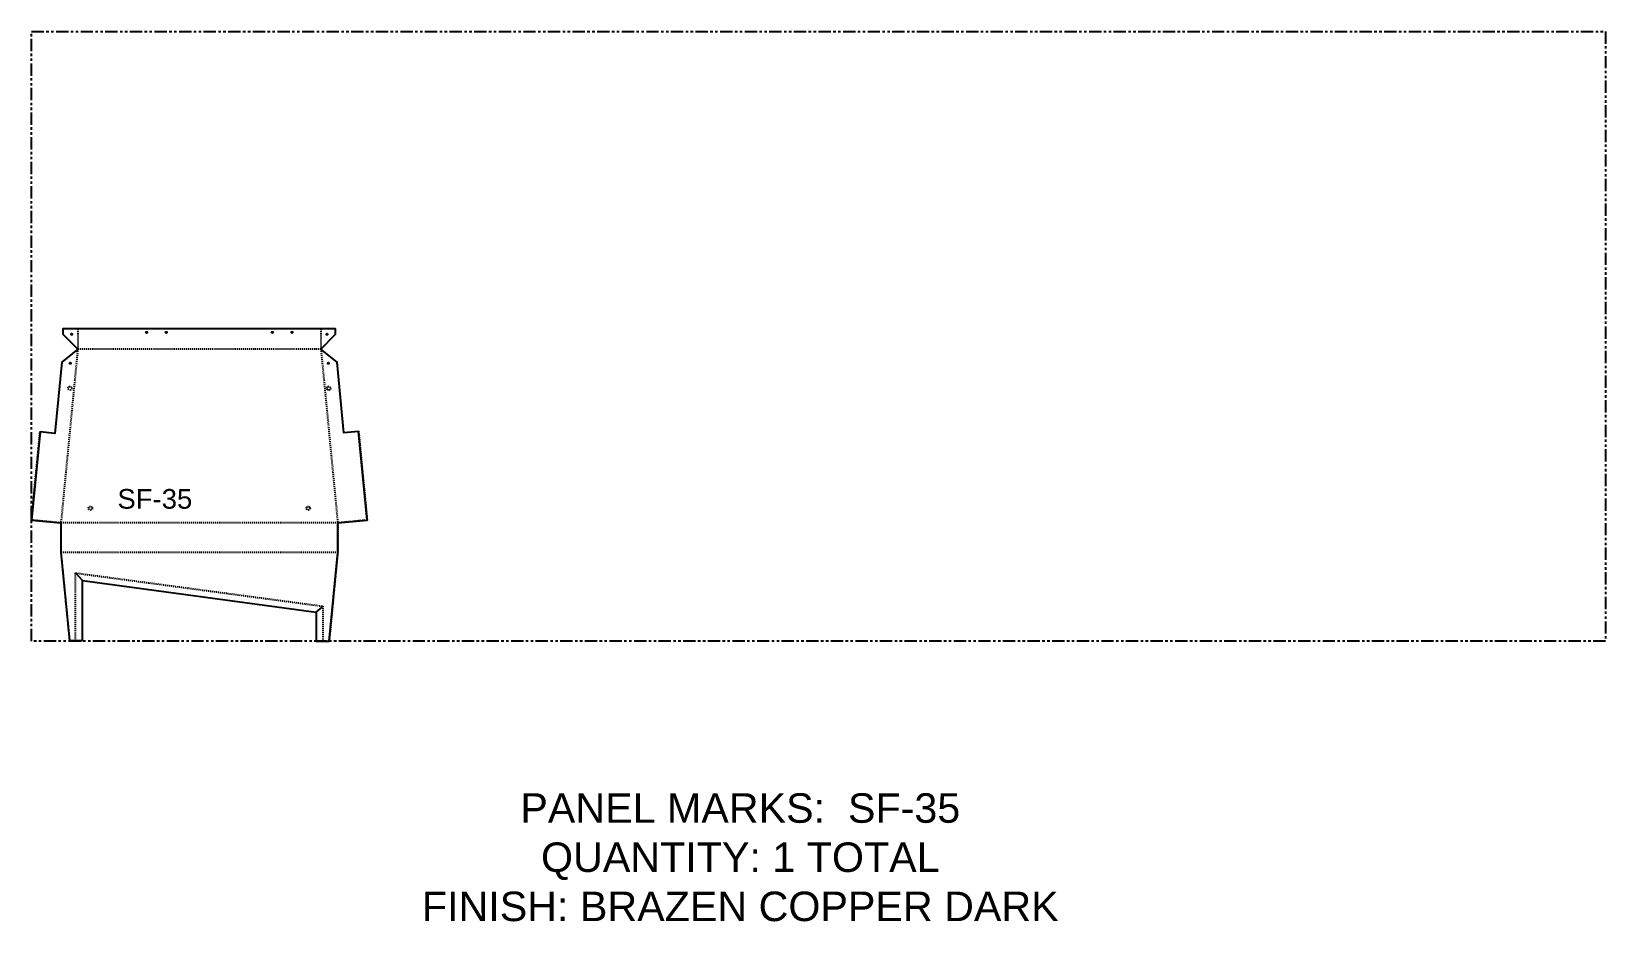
# Model space of a CAD drawing. Header units: inches. Extents: x 0 to 160, y -29 to 62.
import ezdxf

# ---------------------------------------------------------------- set-up
doc = ezdxf.new("R2010")
doc.units = ezdxf.units.IN
doc.header["$MEASUREMENT"] = 0
doc.linetypes.add('HIDDEN', pattern=[0.375, 0.25, -0.125])
doc.linetypes.add('PHANTOM', pattern=[2.5, 1.25, -0.25, 0.25, -0.25, 0.25, -0.25])
for name, color, linetype in [('CUT', 7, 'Continuous'), ('DIMS', 1, 'Continuous'), ('HOLES', 6, 'Continuous'), ('RELIEF', 82, 'Continuous'), ('ROUT', 1, 'HIDDEN'), ('SHEET', 5, 'PHANTOM'), ('TEXT', 2, 'PHANTOM'), ('WEEPS', 3, 'HIDDEN')]:
    doc.layers.add(name, color=color, linetype=linetype)
doc.styles.get("Standard").update_dxf_attribs({"font": 'arial.ttf'})

msp = doc.modelspace()

# ---------------------------------------------------------------- linework, layer by layer
at = {"layer": 'CUT', "ltscale": 0.25}
msp.add_lwpolyline([(5.17, 0.05), (5.17, 6.14), (28.94, 2.94), (28.94, 0), (30.26, 0), (31.13, 9.01), (31.13, 12.01), (34.12, 12.3), (33.25, 21.32), (31.75, 21.17), (31.06, 28.35), (29.42, 29.7), (30.92, 31.2), (30.92, 31.76), (3.2, 31.76), (3.2, 31.2), (4.7, 29.7), (3.07, 28.35), (2.36, 21.12), (0.87, 21.27), (0, 12.3), (2.99, 12.01), (2.99, 9.01), (3.86, 0.05)], close=True, dxfattribs=at)
at = {"layer": 'HOLES', "ltscale": 0.25}
for centre in [(4.08, 31.2), (11.7, 31.39), (13.7, 31.39), (24.49, 31.39), (26.49, 31.39), (30.04, 31.2), (3.94, 28.25), (30.18, 28.25)]:
    msp.add_circle(centre, 0.0625, dxfattribs=at)
at = {"layer": 'RELIEF'}
for p, q in [((5.17, 6.14), (4.57, 6.83)), ((28.94, 2.94), (29.54, 3.45))]:
    msp.add_line(p, q, dxfattribs=at)
at = {"layer": 'ROUT', "ltscale": 0.25}
for p, q in [((29.42, 29.7), (4.7, 29.7)), ((31.13, 9.01), (2.99, 9.01))]:
    msp.add_line(p, q, dxfattribs=at)
for points in [[(4.7, 31.76), (4.7, 29.7), (2.99, 12.01), (2.99, 9.01), (3.86, 0.05)], [(29.42, 31.76), (29.42, 29.7), (31.13, 12.01), (31.13, 9.01), (30.26, 0)], [(33.25, 21.32), (34.12, 12.3), (31.13, 12.01), (2.99, 12.01), (0, 12.3), (0.87, 21.27)], [(4.48, 0.05), (4.48, 6.92), (29.63, 3.54), (29.63, 0)]]:
    msp.add_lwpolyline(points, dxfattribs=at)
at = {"layer": 'SHEET'}
msp.add_lwpolyline([(0, 62), (160, 62), (160, 0), (0, 0)], close=True, dxfattribs=at)
at = {"layer": 'WEEPS', "ltscale": 0.25}
for centre in [(3.91, 25.7), (30.21, 25.7), (5.99, 13.51), (28.13, 13.51)]:
    msp.add_circle(centre, 0.188, dxfattribs=at)

# ---------------------------------------------------------------- texts
at = {"layer": 'DIMS', "ltscale": 0.25, "insert": (12.54, 13.43), "char_height": 2, "attachment_point": 8}
msp.add_mtext_dynamic_manual_height_columns('SF-35', width=3.0859, gutter_width=10, heights=[0], dxfattribs=at)
at = {"layer": 'TEXT', "insert": (72.05, -22.01), "char_height": 3, "attachment_point": 5}
msp.add_mtext_dynamic_manual_height_columns('PANEL MARKS:  SF-35\\PQUANTITY: 1 TOTAL\\PFINISH: BRAZEN COPPER DARK', width=199.7409, gutter_width=1, heights=[0], dxfattribs=at)

doc.saveas('drawing.dxf')
